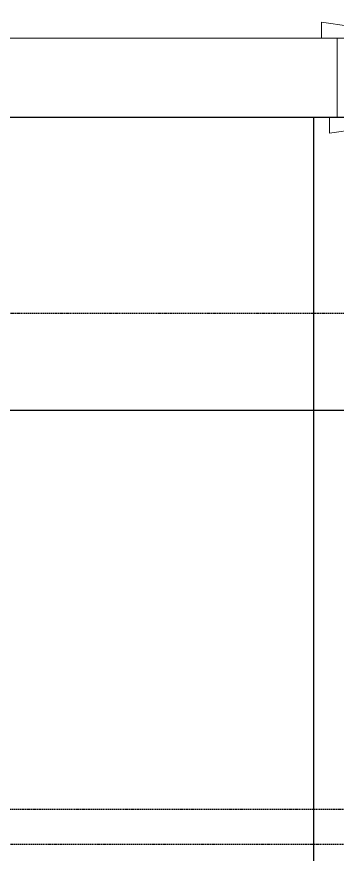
# Model space of a CAD drawing. Extents: x -12260 to 57327, y -29287 to 19916.
# Drawn here: x 11621 to 12026, y 2829 to 3887 of the extents above; entities that cross this region are included whole.
import ezdxf

# ---------------------------------------------------------------- set-up
doc = ezdxf.new("R2010")
doc.units = 0
doc.header["$LTSCALE"] = 0.25
doc.linetypes.add('DASHDOT', pattern=[25.4, 12.7, -6.35, 0, -6.35])
doc.linetypes.add('HIDDEN', pattern=[9.525, 6.35, -3.175])
doc.layers.add('01-First Floor-FUR$0$FALSE CEILING', color=251, linetype='Continuous')
for name, color, linetype, lineweight in [('01-First Floor-FUR$0$Walls', 251, 'Continuous', 5), ('01-First Floor-FUR$0$Wooden Joinery', 251, 'Continuous', 5), ('E-LITE-CLNG-CNDT', 6, 'DASHDOT', 35), ('E-POWR-FLOR-CNDT', 6, 'HIDDEN', 25)]:
    doc.layers.add(name, color=color, linetype=linetype, lineweight=lineweight)

# ---------------------------------------------------------------- blocks, each defined once
blk = doc.blocks.new('01-First Floor-FUR$0$A$C72370EFE')
at = {"layer": '01-First Floor-FUR$0$Wooden Joinery'}
for p, q in [((-0.01, -0.03), (-0.01, -0.07)), ((0, -0.03), (-0.01, -0.03)), ((0.04, -0.03), (0.05, -0.03)), ((0.05, -0.03), (0.05, -0.07)), ((-0.01, -0.04), (-0.02, -0.04)), ((0.05, -0.04), (0.06, -0.04)), ((-0.01, -0.06), (-0.02, -0.06)), ((0.05, -0.06), (0.06, -0.06)), ((-0.05, -0.07), (-0.05, -0.16)), ((-0.03, -0.07), (-0.03, -0.16)), ((0, -0.07), (-0.01, -0.07)), ((0.04, -0.07), (0.05, -0.07)), ((0.07, -0.07), (0.07, -0.16)), ((0.09, -0.07), (0.09, -0.16)), ((-0.01, -0.17), (-0.02, -0.17)), ((-0.01, -0.17), (-0.01, -0.19)), ((0.05, -0.17), (0.06, -0.17)), ((0.05, -0.17), (0.05, -0.19)), ((-0.01, -0.19), (-0.02, -0.19)), ((0.05, -0.19), (0.06, -0.19))]:
    blk.add_line(p, q, dxfattribs=at)
for centre, radius, start, end in [((-0.02, -0.07), 0.03, 90, 180), ((0.06, -0.07), 0.03, 0, 90), ((-0.02, -0.07), 0.01, 90, 180), ((0.06, -0.07), 0.01, 0, 90), ((-0.02, -0.16), 0.03, 180, 270), ((-0.02, -0.16), 0.01, 180, 270), ((0.06, -0.16), 0.01, 270, 0), ((0.06, -0.16), 0.03, 270, 0)]:
    blk.add_arc(centre, radius, start, end, dxfattribs=at)
blk = doc.blocks.new('01-First Floor-FUR$0$A$C5DAD61B4')
at = {"layer": '01-First Floor-FUR$0$Wooden Joinery'}
for points in [[(80, 959.1), (80, 969.1), (10, 979.1), (10, 959.1)], [(940, 959.1), (940, 969.1), (1010, 979.1), (1010, 959.1)], [(70, 859.1), (70, 849.1), (0, 839.1), (0, 859.1)], [(120, 859.1), (120, 0), (80, 0), (80, 859.1)], [(950, 859.1), (950, 849.1), (1020, 839.1), (1020, 859.1)]]:
    blk.add_lwpolyline(points, close=True, dxfattribs=at)
for points in [[(45, 859.1), (45, 959.1), (20, 959.1), (20, 859.1), (45, 859.1)], [(45, 859.1), (80, 859.1), (80, 899.1), (90, 899.1), (90, 959.1), (45, 959.1), (45, 859.1)], [(975, 859.1), (940, 859.1), (940, 899.1), (930, 899.1), (930, 959.1), (975, 959.1), (975, 859.1)], [(975, 859.1), (975, 959.1), (1000, 959.1), (1000, 859.1), (975, 859.1)]]:
    blk.add_lwpolyline(points, dxfattribs=at)
blk.add_arc((80, 859.1), 860, 272.666, 0, dxfattribs=at)
at = {"layer": '01-First Floor-FUR$0$Wooden Joinery', "xscale": 999.9999999998854, "yscale": 999.9999999998854, "zscale": 999.9999999998854, "rotation": 180}
blk.add_blockref('01-First Floor-FUR$0$A$C72370EFE', (120, 0), dxfattribs=at)
blk = doc.blocks.new('01-First Floor-FUR')
at = {"layer": '01-First Floor-FUR$0$FALSE CEILING', "linetype": 'Continuous'}
for p, q in [((11996.4, -810), (11996.4, 3760)), ((8396.4, 3390), (13106, 3390))]:
    blk.add_line(p, q, dxfattribs=at)
at = {"layer": '01-First Floor-FUR$0$FALSE CEILING'}
blk.add_lwpolyline([(9507.9, -810), (8396.4, 301.4), (8396.4, 3760), (13106, 3760), (13106, -810), (9507.9, -810)], dxfattribs=at)
at = {"layer": '01-First Floor-FUR$0$Walls'}
for p, q in [((10801.2, 3860), (12026, 3860)), ((12026, 3760), (12026, 3860)), ((8396.4, 3760), (12026, 3760))]:
    blk.add_line(p, q, dxfattribs=at)
at = {"layer": '01-First Floor-FUR$0$Wooden Joinery', "rotation": 180}
blk.add_blockref('01-First Floor-FUR$0$A$C5DAD61B4', (13026, 4719.1), dxfattribs=at)

msp = doc.modelspace()

# ---------------------------------------------------------------- linework, layer by layer
at = {"layer": 'E-POWR-FLOR-CNDT'}
for points in [[(25215.6, 7052.6), (24924.3, 6739.9), (24924.3, 2960.6, -0.414214), (24849.3, 2885.6), (6785.8, 2885.6, -0.357236), (6712.3, 2945.9), (6553.3, 3736.9)], [(6553.3, 3736.9), (6683.6, 2905.1, 0.369387), (6757.7, 2841.7), (24947.5, 2841.7, 0.191985), (24999.1, 2862.2), (25215.6, 3067.4)], [(9080.4, 3636.3), (9204.1, 3512.5), (12758.5, 3512.5, -0.414214), (12858.5, 3412.5), (12858.5, 2436.5), (12982.3, 2312.7)]]:
    msp.add_lwpolyline(points, format="xyb", dxfattribs=at)

# ---------------------------------------------------------------- block references
at = {"layer": 'E-LITE-CLNG-CNDT'}
msp.add_blockref('01-First Floor-FUR', (0, 0), dxfattribs=at)

doc.saveas('drawing.dxf')
